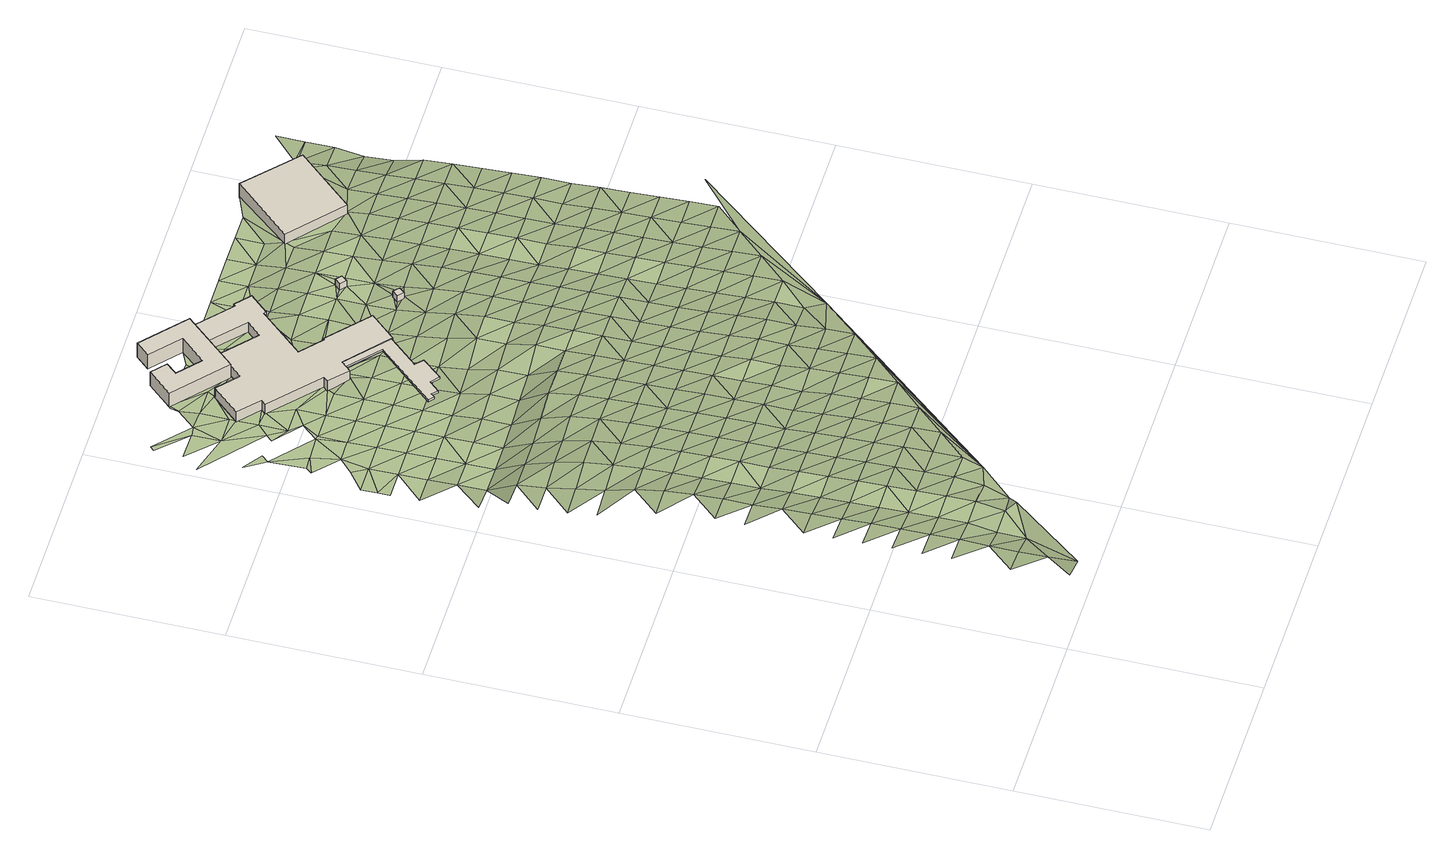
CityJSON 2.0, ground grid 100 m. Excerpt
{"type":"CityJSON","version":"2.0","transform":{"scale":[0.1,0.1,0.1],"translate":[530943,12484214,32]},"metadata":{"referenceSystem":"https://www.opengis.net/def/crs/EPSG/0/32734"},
"CityObjects":{
"building1":{"type":"Building","attributes":{"building":"roof","building:levels":1,"building_height":1.3,"min_height":2.8,"plus_code":"4FRW3F66+V7G","ground_height":38.46,"roof_height":43.86,"bottom_roof_height":42.56},"geometry":[{"type":"Solid","lod":"1","boundaries":[[[[0,1,2,3]],[[1,4,5,2]],[[4,6,7,5]],[[6,8,9,7]],[[8,10,11,9]],[[10,12,13,11]],[[12,14,15,13]],[[14,16,17,15]],[[16,18,19,17]],[[18,20,21,19]],[[20,22,23,21]],[[22,0,3,23]],[[3,2,5,7,9,11,13,15,17,19,21,23]],[[22,20,18,16,14,12,10,8,6,4,1,0]]]]}]},
"building2":{"type":"Building","attributes":{"address":"Salt River Cape Town","building":"university","building:levels":2,"building_height":6.9,"plus_code":"4FRW3F76+358","ground_height":36.92,"roof_height":43.82},"geometry":[{"type":"Solid","lod":"1","boundaries":[[[[24,25,26,27]],[[25,28,29,26]],[[28,30,31,29]],[[30,32,33,31]],[[32,34,35,33]],[[34,36,37,35]],[[36,38,39,37]],[[38,40,41,39]],[[40,42,43,41]],[[42,44,45,43]],[[44,46,47,45]],[[46,48,49,47]],[[48,50,51,49]],[[50,52,53,51]],[[52,54,55,53]],[[54,56,57,55]],[[56,58,59,57]],[[58,60,61,59]],[[60,62,63,61]],[[62,64,65,63]],[[64,66,67,65]],[[66,68,69,67]],[[68,70,71,69]],[[70,72,73,71]],[[72,74,75,73]],[[74,24,27,75]],[[27,26,29,31,33,35,37,39,41,43,45,47,49,51,53,55,57,59,61,63,65,67,69,71,73,75]],[[74,72,70,68,66,64,62,60,58,56,54,52,50,48,46,44,42,40,38,36,34,32,30,28,25,24]]]]}]},
"building3":{"type":"Building","attributes":{"address":"Salt River Cape Town","building":"dormitory","building:levels":3,"beds":"45","residential":"university","building_height":9.7,"plus_code":"4FRW3F76+63X","ground_height":36.3,"roof_height":46},"geometry":[{"type":"Solid","lod":"1","boundaries":[[[[76,77,78,79]],[[77,80,81,78]],[[80,82,83,81]],[[82,84,85,83]],[[84,86,87,85]],[[86,88,89,87]],[[88,90,91,89]],[[90,92,93,91]],[[92,94,95,93]],[[94,76,79,95]],[[79,78,81,83,85,87,89,91,93,95]],[[94,92,90,88,86,84,82,80,77,76]]]]}]},
"building4":{"type":"Building","attributes":{"building":"guardhouse","building:levels":1,"building_height":4.1,"plus_code":"4FRW3F66+WF7","ground_height":41,"roof_height":45.1},"geometry":[{"type":"Solid","lod":"1","boundaries":[[[[96,97,98,99]],[[97,100,101,98]],[[100,102,103,101]],[[102,96,99,103]],[[99,98,101,103]],[[102,100,97,96]]]]}]},
"building5":{"type":"Building","attributes":{"building":"guardhouse","building:levels":1,"building_height":4.1,"plus_code":"4FRW3F76+2F8","ground_height":40.29,"roof_height":44.39},"geometry":[{"type":"Solid","lod":"1","boundaries":[[[[104,105,106,107]],[[105,108,109,106]],[[108,110,111,109]],[[110,104,107,111]],[[107,106,109,111]],[[110,108,105,104]]]]}]},
"building6":{"type":"Building","attributes":{"address":"All Office 9 Browning Road Salt River 7925 Cape Town","building":"retail","building:levels":3,"building_height":9.7,"plus_code":"4FRW3F76+5M5","ground_height":34.7,"roof_height":44.4},"geometry":[{"type":"Solid","lod":"1","boundaries":[[[[112,113,114,115]],[[113,116,117,114]],[[116,118,119,117]],[[118,112,115,119]],[[115,114,117,119]],[[118,116,113,112]]]]}]},
"terrain1":{"type":"TINRelief","geometry":[{"type":"CompositeSurface","lod":"1","boundaries":[[[120,121,122]],[[122,123,124]],[[125,124,123]],[[126,122,121]],[[125,127,128]],[[122,126,123]],[[126,125,123]],[[127,129,130]],[[127,125,131]],[[129,132,133]],[[131,125,126]],[[126,121,134]],[[135,129,127]],[[132,136,137]],[[135,127,131]],[[138,132,129]],[[136,139,140]],[[138,129,135]],[[141,131,126]],[[136,132,142]],[[139,143,144]],[[141,135,131]],[[142,132,138]],[[144,143,145]],[[146,139,136]],[[126,134,141]],[[138,135,147]],[[146,136,142]],[[141,147,135]],[[143,139,148]],[[149,150,145]],[[151,142,138]],[[139,146,148]],[[147,151,138]],[[152,145,143]],[[149,153,154]],[[152,143,148]],[[147,141,155]],[[146,142,156]],[[141,134,155]],[[154,153,157]],[[151,158,142]],[[149,145,159]],[[146,156,148]],[[159,145,152]],[[142,158,156]],[[160,151,147]],[[153,149,161]],[[155,160,147]],[[157,162,163]],[[152,148,164]],[[161,149,159]],[[151,165,158]],[[166,163,162]],[[148,156,164]],[[167,157,153]],[[160,165,151]],[[168,159,152]],[[167,153,161]],[[164,168,152]],[[162,157,169]],[[158,170,156]],[[171,166,172]],[[165,173,158]],[[160,155,174]],[[159,175,161]],[[169,157,167]],[[156,170,164]],[[168,175,159]],[[158,173,170]],[[176,166,162]],[[165,160,174]],[[172,177,178]],[[176,162,169]],[[167,161,179]],[[164,180,168]],[[181,178,177]],[[175,182,161]],[[183,172,166]],[[165,184,173]],[[180,164,170]],[[167,179,169]],[[183,166,176]],[[161,182,179]],[[184,165,174]],[[175,168,185]],[[186,187,181]],[[177,172,188]],[[168,180,185]],[[176,169,189]],[[173,190,170]],[[188,172,183]],[[184,191,173]],[[182,175,192]],[[193,194,186]],[[169,179,189]],[[195,181,177]],[[180,170,190]],[[185,192,175]],[[173,191,190]],[[196,183,176]],[[195,177,188]],[[182,197,179]],[[193,198,199]],[[189,196,176]],[[186,181,200]],[[180,201,185]],[[174,202,184]],[[182,192,197]],[[183,203,188]],[[200,181,195]],[[201,180,190]],[[179,204,189]],[[184,202,191]],[[196,203,183]],[[193,186,205]],[[192,185,206]],[[198,207,208]],[[204,179,197]],[[205,186,200]],[[206,185,201]],[[209,210,211]],[[195,188,212]],[[213,196,189]],[[190,191,214]],[[208,207,209]],[[203,215,188]],[[198,193,216]],[[192,217,197]],[[213,189,204]],[[218,210,219]],[[195,212,200]],[[190,214,201]],[[216,193,205]],[[188,215,212]],[[217,192,206]],[[191,202,214]],[[203,196,220]],[[221,202,174]],[[210,209,219]],[[207,198,222]],[[204,197,223]],[[196,213,220]],[[219,224,218]],[[205,200,225]],[[206,201,226]],[[222,198,216]],[[223,197,217]],[[203,227,215]],[[200,212,225]],[[201,214,226]],[[207,228,209]],[[213,204,229]],[[227,203,220]],[[230,216,205]],[[231,217,206]],[[228,207,222]],[[229,204,223]],[[225,230,205]],[[226,231,206]],[[224,219,232]],[[219,209,233]],[[215,234,212]],[[213,235,220]],[[202,221,214]],[[227,236,215]],[[237,238,239]],[[216,240,222]],[[217,241,223]],[[233,209,228]],[[213,229,235]],[[232,238,237]],[[212,234,225]],[[214,221,226]],[[230,240,216]],[[215,236,234]],[[231,241,217]],[[242,239,238]],[[174,243,221]],[[220,244,227]],[[242,245,246]],[[247,232,219]],[[247,219,233]],[[244,220,235]],[[228,222,248]],[[225,249,230]],[[229,223,250]],[[226,251,231]],[[240,252,222]],[[241,253,223]],[[236,227,254]],[[249,225,234]],[[251,226,221]],[[228,248,233]],[[229,250,235]],[[242,238,255]],[[255,238,232]],[[222,252,248]],[[244,254,227]],[[223,253,250]],[[256,232,247]],[[240,230,257]],[[241,231,258]],[[259,234,236]],[[230,249,257]],[[231,251,258]],[[256,255,232]],[[260,261,262]],[[247,233,263]],[[244,235,264]],[[259,236,254]],[[252,240,265]],[[253,241,266]],[[174,267,243]],[[233,248,263]],[[264,235,250]],[[249,234,268]],[[269,270,260]],[[257,265,240]],[[258,266,241]],[[269,271,272]],[[273,256,247]],[[274,254,244]],[[251,221,243]],[[256,275,255]],[[268,234,259]],[[252,276,248]],[[253,277,250]],[[263,273,247]],[[264,274,244]],[[249,278,257]],[[251,243,258]],[[252,265,276]],[[253,266,277]],[[279,262,280]],[[256,281,275]],[[255,275,282]],[[269,283,271]],[[278,249,268]],[[284,260,262]],[[279,280,282]],[[269,260,283]],[[248,285,263]],[[259,254,286]],[[250,287,264]],[[273,281,256]],[[274,288,254]],[[279,284,262]],[[265,257,289]],[[266,258,290]],[[285,248,276]],[[287,250,277]],[[268,259,286]],[[284,291,260]],[[283,260,292]],[[289,257,278]],[[286,254,288]],[[290,258,243]],[[282,275,293]],[[267,174,294]],[[295,273,263]],[[292,260,291]],[[281,293,275]],[[265,296,276]],[[274,264,297]],[[266,298,277]],[[295,263,285]],[[287,299,264]],[[284,279,300]],[[279,282,301]],[[278,268,302]],[[296,265,289]],[[298,266,290]],[[281,273,303]],[[288,274,297]],[[286,302,268]],[[264,299,297]],[[292,304,283]],[[300,279,301]],[[305,291,284]],[[285,276,306]],[[277,307,287]],[[301,282,293]],[[273,295,303]],[[278,308,289]],[[309,283,304]],[[300,305,284]],[[306,276,296]],[[307,277,298]],[[281,310,293]],[[286,288,311]],[[290,243,267]],[[302,308,278]],[[295,285,312]],[[291,313,292]],[[299,287,314]],[[310,281,303]],[[297,311,288]],[[296,289,315]],[[267,298,290]],[[304,292,313]],[[312,285,306]],[[314,287,307]],[[302,286,316]],[[308,315,289]],[[317,309,318]],[[319,301,293]],[[174,320,294]],[[295,321,303]],[[299,322,297]],[[310,323,293]],[[316,286,311]],[[324,309,304]],[[301,325,300]],[[296,326,306]],[[298,327,307]],[[321,295,312]],[[299,314,322]],[[318,309,324]],[[293,323,319]],[[308,302,328]],[[315,326,296]],[[267,327,298]],[[304,313,324]],[[303,329,310]],[[311,297,330]],[[316,328,302]],[[312,306,331]],[[303,321,329]],[[319,325,301]],[[330,297,322]],[[308,332,315]],[[314,307,333]],[[326,331,306]],[[327,334,307]],[[323,310,335]],[[311,336,316]],[[328,332,308]],[[322,314,333]],[[337,318,324]],[[310,329,338]],[[336,311,330]],[[307,334,333]],[[335,319,323]],[[321,312,339]],[[326,315,340]],[[310,338,335]],[[331,341,312]],[[337,324,313]],[[328,316,342]],[[267,294,327]],[[332,340,315]],[[337,313,343]],[[329,321,339]],[[330,322,344]],[[312,341,339]],[[336,342,316]],[[331,326,345]],[[334,327,294]],[[344,322,333]],[[338,346,335]],[[340,345,326]],[[329,347,338]],[[332,328,348]],[[330,349,336]],[[328,342,350]],[[341,331,351]],[[333,334,352]],[[347,329,339]],[[349,330,344]],[[337,343,353]],[[332,348,340]],[[345,351,331]],[[354,355,356]],[[328,350,348]],[[294,352,334]],[[346,338,357]],[[342,336,358]],[[357,359,346]],[[360,339,341]],[[361,344,333]],[[357,338,347]],[[358,336,349]],[[345,340,362]],[[351,360,341]],[[352,361,333]],[[342,363,350]],[[340,348,362]],[[364,347,339]],[[365,349,344]],[[342,358,363]],[[366,356,355]],[[367,351,345]],[[359,357,368]],[[360,364,339]],[[361,365,344]],[[347,368,357]],[[362,367,345]],[[350,369,348]],[[358,349,370]],[[320,352,294]],[[363,371,350]],[[372,337,353]],[[373,368,347]],[[351,374,360]],[[364,375,347]],[[365,370,349]],[[373,347,375]],[[376,353,377]],[[378,379,380]],[[348,369,362]],[[352,381,361]],[[367,374,351]],[[350,371,369]],[[382,377,353]],[[363,358,383]],[[380,379,384]],[[378,385,379]],[[370,383,358]],[[353,376,372]],[[364,360,386]],[[362,387,367]],[[365,361,388]],[[374,389,360]],[[381,352,320]],[[375,390,373]],[[391,371,363]],[[387,362,369]],[[392,376,377]],[[364,386,375]],[[365,388,370]],[[380,384,393]],[[392,377,382]],[[360,389,386]],[[383,391,363]],[[361,381,388]],[[379,385,394]],[[374,367,395]],[[396,373,390]],[[384,379,394]],[[367,387,395]],[[372,376,397]],[[390,375,398]],[[369,371,399]],[[383,370,400]],[[385,396,401]],[[401,394,385]],[[391,402,371]],[[389,374,403]],[[375,386,398]],[[370,388,400]],[[387,369,399]],[[395,403,374]],[[371,402,399]],[[404,391,383]],[[405,384,394]],[[406,393,384]],[[390,407,396]],[[389,408,386]],[[406,384,405]],[[409,381,320]],[[407,390,398]],[[400,404,383]],[[387,410,395]],[[388,381,409]],[[389,403,408]],[[401,396,411]],[[391,412,402]],[[413,397,48]],[[410,387,399]],[[414,394,401]],[[386,415,398]],[[388,409,400]],[[404,412,391]],[[403,395,416]],[[407,411,396]],[[386,408,415]],[[405,417,406]],[[405,394,414]],[[413,48,46]],[[414,401,411]],[[416,395,410]],[[407,398,418]],[[399,402,419]],[[420,404,400]],[[412,421,402]],[[417,44,406]],[[403,422,408]],[[423,398,415]],[[409,420,400]],[[46,424,413]],[[407,425,411]],[[407,418,96]],[[423,418,398]],[[426,417,405]],[[399,419,410]],[[425,407,96]],[[422,403,416]],[[402,421,419]],[[427,409,320]],[[412,404,428]],[[44,429,46]],[[414,426,405]],[[46,429,424]],[[415,408,430]],[[404,420,428]],[[416,410,431]],[[430,408,422]],[[44,417,432]],[[414,411,105]],[[421,412,433]],[[411,425,434]],[[423,435,418]],[[426,432,417]],[[410,419,431]],[[436,418,435]],[[423,415,437]],[[438,429,44]],[[428,433,412]],[[434,425,436]],[[426,414,110]],[[438,424,429]],[[105,411,434]],[[439,422,416]],[[427,420,409]],[[414,105,440]],[[437,415,430]],[[414,440,110]],[[435,434,436]],[[421,441,419]],[[431,439,416]],[[438,44,432]],[[420,427,428]],[[421,433,441]],[[435,423,442]],[[422,443,430]],[[423,437,444]],[[320,445,427]],[[446,432,426]],[[419,447,431]],[[446,426,110]],[[448,424,438]],[[449,105,434]],[[439,443,422]],[[105,449,108]],[[434,435,442]],[[433,428,450]],[[423,444,442]],[[447,419,441]],[[437,430,451]],[[108,446,110]],[[450,428,427]],[[438,432,452]],[[453,439,431]],[[449,446,108]],[[430,443,451]],[[433,454,441]],[[446,452,432]],[[453,431,447]],[[434,455,449]],[[444,437,456]],[[442,457,434]],[[454,433,450]],[[458,448,438]],[[443,439,459]],[[451,456,437]],[[449,455,446]],[[447,441,460]],[[452,458,438]],[[455,434,457]],[[439,453,459]],[[444,461,442]],[[460,441,454]],[[445,450,427]],[[456,461,444]],[[452,446,462]],[[451,443,463]],[[453,447,464]],[[458,465,448]],[[459,466,443]],[[457,442,467]],[[450,445,454]],[[446,455,462]],[[464,447,460]],[[456,451,463]],[[461,467,442]],[[463,443,466]],[[468,445,320]],[[453,469,459]],[[470,458,452]],[[471,460,454]],[[462,472,452]],[[469,453,464]],[[473,455,457]],[[467,474,457]],[[454,445,471]],[[461,456,475]],[[466,459,476]],[[470,452,472]],[[463,477,456]],[[478,465,458]],[[455,473,462]],[[473,457,474]],[[476,459,469]],[[467,461,475]],[[464,460,479]],[[470,480,458]],[[456,477,475]],[[460,471,481]],[[466,482,463]],[[458,480,478]],[[472,462,483]],[[469,464,479]],[[482,466,476]],[[460,481,479]],[[467,484,474]],[[483,462,473]],[[483,470,472]],[[477,463,485]],[[471,445,486]],[[467,475,484]],[[469,487,476]],[[485,463,482]],[[488,473,474]],[[481,471,486]],[[487,469,479]],[[477,489,475]],[[484,488,474]],[[490,480,470]],[[491,482,476]],[[489,477,485]],[[478,480,490]],[[481,492,479]],[[493,470,483]],[[476,487,491]],[[473,493,483]],[[494,484,475]],[[488,495,473]],[[492,481,486]],[[494,475,489]],[[495,493,473]],[[485,482,496]],[[487,479,497]],[[482,491,498]],[[484,499,488]],[[497,479,492]],[[489,485,496]],[[484,494,499]],[[482,498,496]],[[490,470,500]],[[495,488,501]],[[491,487,502]],[[487,497,503]],[[489,504,494]],[[488,499,501]],[[498,491,502]],[[504,489,496]],[[502,487,503]],[[505,493,495]],[[501,505,495]],[[494,506,499]],[[498,507,496]],[[504,508,494]],[[507,498,502]],[[493,505,509]],[[499,506,501]],[[494,508,506]],[[510,504,496]],[[510,496,507]],[[501,511,505]],[[508,504,512]],[[511,501,506]],[[112,493,509]],[[504,510,512]],[[509,505,513]],[[505,511,513]],[[508,514,506]],[[512,515,508]],[[511,506,514]],[[513,516,509]],[[508,515,514]],[[517,500,112]],[[516,518,509]],[[511,519,513]],[[112,509,518]],[[519,511,514]],[[516,513,520]],[[112,521,517]],[[520,513,519]],[[112,518,522]],[[516,523,518]],[[521,112,522]],[[523,516,520]],[[524,522,518]],[[524,518,523]],[[525,521,522]],[[522,524,525]],[[526,521,525]]]}]}
},
"vertices":[
[811,3884,114],[970,3741,114],[970,3741,127],[811,3884,127],[696,3437,114],[696,3437,127],[724,3413,114],[724,3413,127],[741,3432,114],[741,3432,127],[768,3406,114],[768,3406,127],[818,3460,114],[818,3460,127],[861,3422,114],[861,3422,127],[952,3528,114],[952,3528,127],[913,3566,114],[913,3566,127],[1050,3720,114],[1050,3720,127],[835,3910,114],[835,3910,127],
[811,3884,57],[835,3910,57],[835,3910,126],[811,3884,126],[1050,3720,57],[1050,3720,126],[1057,3714,57],[1057,3714,126],[1180,3850,57],[1180,3850,126],[965,4042,57],[965,4042,126],[959,4035,57],[959,4035,126],[844,4137,57],[844,4137,126],[1052,4369,57],[1052,4369,126],[1063,4359,57],[1063,4359,126],[1152,4457,57],[1152,4457,126],[1073,4528,57],[1073,4528,126],[1064,4518,57],[1064,4518,126],[892,4672,57],[892,4672,126],[805,4577,57],[805,4577,126],[973,4426,57],[973,4426,126],[904,4350,57],[904,4350,126],[732,4504,57],[732,4504,126],[609,4368,57],[609,4368,126],[500,4465,57],[500,4465,126],[369,4320,57],[369,4320,126],[479,4221,57],[479,4221,126],[457,4198,57],[457,4198,126],[710,3971,57],[710,3971,126],[689,3948,57],[689,3948,126],[787,3860,57],[787,3860,126],
[672,4907,51],[608,4836,51],[608,4836,148],[672,4907,148],[761,4701,51],[761,4701,148],[643,4568,51],[643,4568,148],[525,4672,51],[525,4672,148],[575,4729,51],[575,4729,148],[500,4795,51],[500,4795,148],[385,4665,51],[385,4665,148],[655,4427,51],[655,4427,148],[902,4704,51],[902,4704,148],
[1326,3767,98],[1357,3740,98],[1357,3740,139],[1326,3767,139],[1383,3770,98],[1383,3770,139],[1352,3797,98],[1352,3797,139],
[1336,4062,91],[1368,4035,91],[1368,4035,132],[1336,4062,132],[1394,4066,91],[1394,4066,132],[1363,4092,91],[1363,4092,132],
[2136,4468,35],[1865,4717,35],[1865,4717,132],[2136,4468,132],[1592,4410,35],[1592,4410,132],[1865,4167,35],[1865,4167,132],
[69,7,463],[219,7,407],[219,157,397],[219,307,393],[69,307,417],[219,457,393],[369,307,337],[219,607,397],[69,607,414],[219,757,392],[69,757,409],[369,457,337],[219,907,389],[69,907,404],[590,420,337],[369,607,363],[219,1057,385],[69,1057,399],[369,757,360],[219,1207,378],[69,1207,394],[520,457,337],[369,907,355],[219,1357,372],[69,1357,389],[219,1507,367],[369,1057,350],[520,607,363],[369,1207,344],[219,1657,354],[69,1657,366],[520,757,360],[369,1357,336],[219,1807,354],[69,1807,366],[657,475,288],[520,1057,350],[219,1957,343],[520,907,355],[369,1507,330],[670,607,326],[369,1657,317],[219,2107,328],[69,2107,320],[520,1207,344],[670,757,346],[219,2257,298],[369,1807,317],[520,1357,336],[369,1957,311],[670,1057,335],[69,2407,225],[219,2407,250],[670,907,341],[809,648,304],[520,1507,330],[369,2107,304],[219,2557,219],[69,2557,198],[520,1807,317],[670,1207,327],[219,2707,185],[520,1657,317],[369,2257,296],[820,757,332],[670,1357,320],[219,2857,165],[69,2707,183],[369,2407,280],[520,1957,311],[820,1057,324],[820,907,329],[670,1507,314],[219,3007,83],[69,2857,182],[369,2557,256],[520,2107,304],[670,1657,302],[219,3157,83],[69,3007,113],[369,2707,215],[820,1207,315],[970,907,317],[520,2257,296],[670,1807,302],[369,2857,157],[820,1357,308],[219,3307,76],[69,3307,81],[219,3457,74],[71,3520,75],[69,3457,75],[520,2557,256],[670,1957,295],[970,1057,312],[520,2407,280],[369,3007,81],[820,1507,299],[69,3607,73],[219,3607,71],[670,2107,289],[1120,1057,301],[369,3157,81],[820,1657,287],[172,3686,70],[520,2707,215],[970,1207,304],[670,2257,282],[369,3307,77],[820,1807,287],[520,2857,157],[970,1357,295],[248,3754,70],[369,3457,76],[670,2557,259],[820,1957,281],[670,2407,273],[118,3871,70],[219,3907,67],[143,3900,70],[520,3007,81],[970,1507,282],[139,4098,67],[1270,1207,287],[820,2107,275],[171,4135,65],[69,4207,66],[369,3607,72],[520,3307,77],[670,2707,236],[970,1807,268],[1120,1207,294],[520,3157,81],[970,1657,268],[820,2257,268],[351,3913,66],[369,3757,67],[670,2857,183],[1120,1357,284],[820,2407,261],[219,4357,61],[1,4422,63],[312,4150,66],[520,3457,76],[970,1957,263],[670,3007,95],[1120,1507,273],[1420,1357,269],[820,2557,252],[219,4507,61],[69,4507,63],[89,4678,62],[69,4657,62],[520,3607,72],[970,2107,259],[369,3907,66],[670,3157,95],[1120,1657,252],[820,2707,238],[369,4057,66],[283,4117,66],[520,3757,67],[423,3995,66],[274,4514,61],[369,4207,66],[670,3307,78],[970,2407,245],[1120,1807,252],[970,2257,252],[820,2857,211],[1270,1357,281],[369,4320,64],[369,4357,64],[520,3907,66],[1571,1507,248],[670,3457,75],[820,3007,117],[1120,2107,240],[1270,1507,273],[1120,1957,244],[457,4198,66],[520,4057,66],[970,2557,239],[670,3607,72],[369,4507,64],[479,4221,66],[820,3157,117],[1270,1657,263],[970,2707,229],[360,4611,60],[670,3757,67],[1120,2257,235],[820,3307,83],[500,4465,64],[1270,1807,244],[970,2857,216],[1120,2407,227],[369,4657,60],[385,4665,60],[689,3948,66],[1764,1706,213],[820,3457,75],[1270,1957,244],[670,3907,66],[520,4507,64],[710,3971,66],[970,3007,142],[1420,1507,261],[1120,2557,223],[820,3607,73],[1270,2107,229],[970,3157,142],[1120,2707,217],[1420,1807,237],[1420,1657,252],[787,3860,77],[1270,2257,220],[655,4427,66],[820,3757,70],[970,3457,80],[1120,2857,208],[970,3307,105],[1270,2407,214],[609,4368,66],[1420,1957,237],[1120,3007,208],[811,3884,77],[970,3607,74],[1270,2707,204],[1420,2107,223],[1270,2557,208],[1120,3157,173],[1571,1657,239],[732,4504,66],[525,4672,60],[643,4568,66],[670,4657,64],[970,3757,78],[1420,2257,209],[835,3910,77],[1120,3307,173],[1571,1807,225],[1270,2857,202],[1420,2407,200],[1120,3457,132],[1571,1957,225],[761,4701,62],[1270,3007,195],[1050,3720,83],[1420,2707,190],[1571,2107,213],[1420,2557,193],[902,4704,54],[1057,3714,83],[1270,3157,177],[1120,3607,104],[805,4577,66],[820,4507,65],[959,4035,73],[970,4057,73],[844,4137,66],[1721,1807,197],[904,4350,60],[1571,2257,197],[970,4207,66],[965,4042,73],[1270,3457,155],[1420,2857,185],[1721,1957,197],[1270,3307,177],[1120,3757,83],[1571,2407,187],[973,4426,60],[1052,4369,71],[1120,4057,95],[1420,3007,179],[1180,3850,87],[892,4672,62],[1270,3607,122],[1571,2707,178],[1721,2107,190],[1120,3907,87],[1571,2557,181],[1420,3157,169],[1721,2257,180],[1120,4207,89],[1063,4359,71],[1270,3757,98],[1420,3307,169],[1871,1957,197],[1571,2857,172],[1270,3907,94],[1721,2407,170],[970,4657,54],[1270,4057,93],[1420,3457,158],[1571,3007,166],[1120,4357,71],[1357,3740,112],[1721,2707,156],[1871,2107,190],[1721,2557,162],[1571,3157,156],[1420,3607,140],[1120,4657,57],[1352,3797,112],[1270,4207,92],[2021,2107,181],[1871,2257,180],[1120,4507,58],[1571,3307,156],[1721,2857,148],[1270,4357,82],[1871,2407,170],[1420,3907,96],[1420,3757,112],[1383,3770,112],[1571,3457,149],[1270,4507,58],[1721,3007,144],[1336,4062,93],[1871,2557,162],[1571,3757,124],[1721,3157,129],[1571,3607,139],[2171,2257,163],[1420,4207,88],[1871,2707,156],[1270,4657,58],[1420,4057,91],[2021,2257,171],[1721,3307,129],[1420,4357,79],[1871,2857,148],[2021,2407,161],[1571,4057,93],[1721,3457,124],[1571,3907,105],[1420,4507,59],[1871,3007,144],[2021,2557,152],[1721,3607,118],[1571,4207,87],[1871,3307,129],[2021,2707,147],[1420,4657,60],[1871,3157,129],[1721,3757,111],[2494,2522,134],[2021,2857,140],[1592,4410,75],[2171,2407,153],[1571,4357,75],[1721,4057,91],[1721,3907,103],[1871,3607,118],[2021,3007,132],[1871,3457,124],[1571,4657,60],[2171,2707,138],[1571,4507,59],[2171,2557,145],[2021,3157,118],[1721,4207,82],[1871,3757,111],[2021,3307,118],[2322,2407,148],[2171,2857,131],[1871,3907,103],[2021,3457,114],[1721,4657,54],[2171,3007,124],[2322,2557,141],[1865,4167,82],[2021,3607,108],[1871,4057,91],[2171,3307,111],[2322,2707,132],[2171,3157,111],[2021,3757,101],[1865,4717,54],[2021,3907,92],[2322,3007,116],[2322,2857,123],[2171,3457,106],[2021,4057,82],[2171,3757,89],[2322,3157,104],[2171,3607,99],[2021,4207,74],[2322,3307,104],[2171,3907,79],[2322,3457,96],[2171,4057,69],[2322,3757,76],[2322,3607,86],[2171,4207,58],[1974,4698,49],[2171,4357,53],[2322,3907,64],[2322,4057,20],[2171,4518,35],[2171,4507,35],[2322,4207,7],[2322,4357,28],[2322,4507,27],[2322,4657,27]
]}
